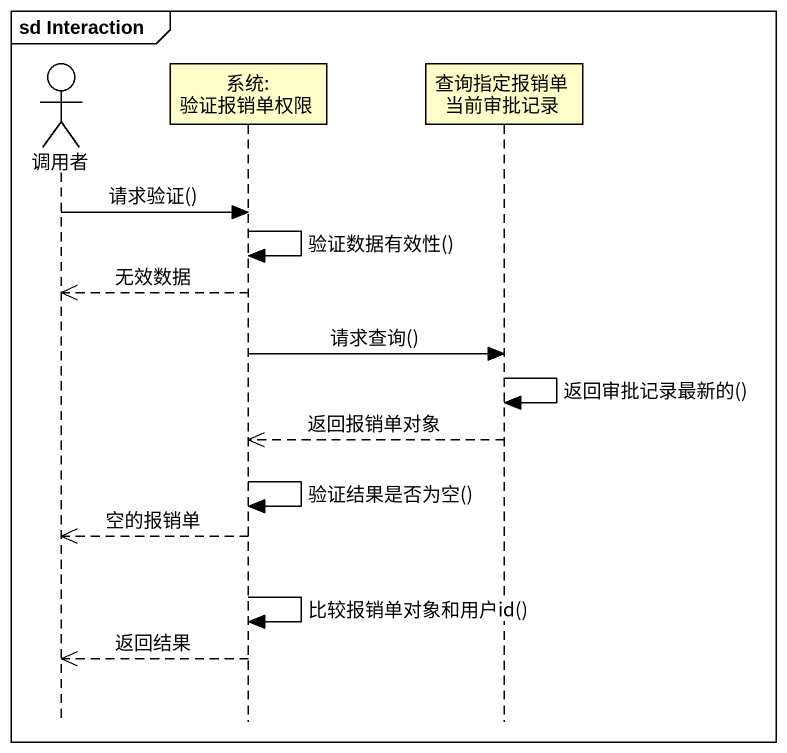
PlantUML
@startuml
mainframe sd Interaction
hide footbox
actor 调用者
participant "系统: 验证报销单权限" as 系统_验证报销单权限
participant 查询指定报销单当前审批记录

调用者 -> 系统_验证报销单权限 : 请求验证()
系统_验证报销单权限 -> 系统_验证报销单权限 : 验证数据有效性()
系统_验证报销单权限 -->> 调用者 : 无效数据
系统_验证报销单权限 -> 查询指定报销单当前审批记录 : 请求查询()
查询指定报销单当前审批记录 -> 查询指定报销单当前审批记录 : 返回审批记录最新的()
查询指定报销单当前审批记录 -->> 系统_验证报销单权限 : 返回报销单对象
系统_验证报销单权限 -> 系统_验证报销单权限 : 验证结果是否为空()
系统_验证报销单权限 -->> 调用者 : 空的报销单
系统_验证报销单权限 -> 系统_验证报销单权限 : 比较报销单对象和用户id()
系统_验证报销单权限 -->> 调用者 : 返回结果
@enduml
